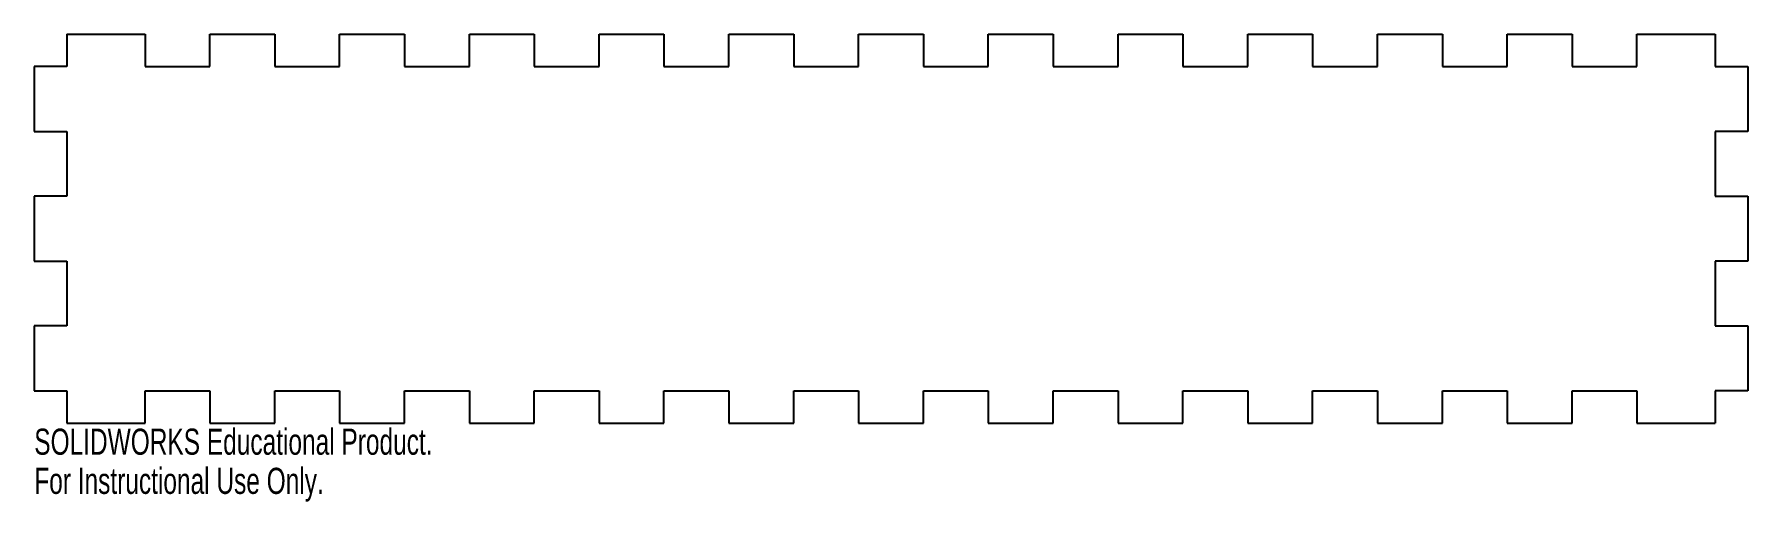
# Model space of a CAD drawing. Header units: millimetres. Extents: x -158 to 158, y -81 to 6.
import ezdxf

# ---------------------------------------------------------------- set-up
doc = ezdxf.new("R2010")
doc.units = ezdxf.units.MM
doc.styles.add('SLDTEXTSTYLE0', font='TXT', dxfattribs={"width": 0.7})

msp = doc.modelspace()

# ---------------------------------------------------------------- linework, layer by layer
at = {"color": 7, "linetype": 'Continuous', "lineweight": 25}
for p, q in [((-152.5, 6), (-138, 6)), ((-152.5, 6), (-152.5, 0)), ((-138, 6), (-138, 0)), ((-126, 6), (-114, 6)), ((-126, 0), (-126, 6)), ((-114, 6), (-114, 0)), ((-102, 6), (-90, 6)), ((-102, 0), (-102, 6)), ((-90, 6), (-90, 0)), ((-78, 6), (-66, 6)), ((-78, 0), (-78, 6)), ((-66, 6), (-66, 0)), ((-54, 6), (-42, 6)), ((-54, 0), (-54, 6)), ((-42, 6), (-42, 0)), ((-30, 6), (-18, 6)), ((-30, 0), (-30, 6)), ((-18, 6), (-18, 0)), ((-6, 6), (6, 6)), ((-6, 0), (-6, 6)), ((6, 6), (6, 0)), ((18, 6), (30, 6)), ((18, 0), (18, 6)), ((30, 6), (30, 0)), ((42, 6), (54, 6)), ((42, 0), (42, 6)), ((54, 6), (54, 0)), ((66, 6), (78, 6)), ((66, 0), (66, 6)), ((78, 6), (78, 0)), ((90, 6), (102, 6)), ((90, 0), (90, 6)), ((102, 6), (102, 0)), ((114, 6), (126, 6)), ((114, 0), (114, 6)), ((126, 6), (126, 0)), ((138, 6), (152.5, 6)), ((138, 0), (138, 6)), ((152.5, 6), (152.5, 0)), ((-152.5, 0), (-158.5, 0)), ((-158.5, 0), (-158.5, -12)), ((-138, 0), (-126, 0)), ((-114, 0), (-102, 0)), ((-90, 0), (-78, 0)), ((-66, 0), (-54, 0)), ((-42, 0), (-30, 0)), ((-18, 0), (-6, 0)), ((6, 0), (18, 0)), ((30, 0), (42, 0)), ((54, 0), (66, 0)), ((78, 0), (90, 0)), ((102, 0), (114, 0)), ((126, 0), (138, 0)), ((152.5, 0), (158.5, 0)), ((158.5, 0), (158.5, -12)), ((-158.5, -12), (-152.5, -12)), ((-152.5, -12), (-152.5, -24)), ((152.5, -12), (152.5, -24)), ((158.5, -12), (152.5, -12)), ((-152.5, -24), (-158.5, -24)), ((-158.5, -24), (-158.5, -36)), ((152.5, -24), (158.5, -24)), ((158.5, -24), (158.5, -36)), ((-158.5, -36), (-152.5, -36)), ((-152.5, -36), (-152.5, -48)), ((152.5, -36), (152.5, -48)), ((158.5, -36), (152.5, -36)), ((-152.5, -48), (-158.5, -48)), ((-158.5, -48), (-158.5, -60)), ((152.5, -48), (158.5, -48)), ((158.5, -48), (158.5, -60)), ((-158.5, -60), (-152.5, -60)), ((-152.5, -60), (-152.5, -66)), ((-138, -66), (-138, -60)), ((-138, -60), (-126, -60)), ((-126, -60), (-126, -66)), ((-114, -66), (-114, -60)), ((-114, -60), (-102, -60)), ((-102, -60), (-102, -66)), ((-90, -66), (-90, -60)), ((-90, -60), (-78, -60)), ((-78, -60), (-78, -66)), ((-66, -66), (-66, -60)), ((-66, -60), (-54, -60)), ((-54, -60), (-54, -66)), ((-42, -66), (-42, -60)), ((-42, -60), (-30, -60)), ((-30, -60), (-30, -66)), ((-18, -66), (-18, -60)), ((-18, -60), (-6, -60)), ((-6, -60), (-6, -66)), ((6, -66), (6, -60)), ((6, -60), (18, -60)), ((18, -60), (18, -66)), ((30, -66), (30, -60)), ((30, -60), (42, -60)), ((42, -60), (42, -66)), ((54, -66), (54, -60)), ((54, -60), (66, -60)), ((66, -60), (66, -66)), ((78, -66), (78, -60)), ((78, -60), (90, -60)), ((90, -60), (90, -66)), ((102, -66), (102, -60)), ((102, -60), (114, -60)), ((114, -60), (114, -66)), ((126, -66), (126, -60)), ((126, -60), (138, -60)), ((138, -60), (138, -66)), ((152.5, -60), (152.5, -66)), ((158.5, -60), (152.5, -60)), ((-152.5, -66), (-138, -66)), ((-126, -66), (-114, -66)), ((-102, -66), (-90, -66)), ((-78, -66), (-66, -66)), ((-54, -66), (-42, -66)), ((-30, -66), (-18, -66)), ((-6, -66), (6, -66)), ((18, -66), (30, -66)), ((42, -66), (54, -66)), ((66, -66), (78, -66)), ((90, -66), (102, -66)), ((114, -66), (126, -66)), ((138, -66), (152.5, -66))]:
    msp.add_line(p, q, dxfattribs=at)

# ---------------------------------------------------------------- texts
at = {"color": 7, "linetype": 'Continuous', "char_height": 4.8336, "attachment_point": 1, "style": 'SLDTEXTSTYLE0'}
for s, insert in [('SOLIDWORKS Educational Product.', (-158.5, -67.02)), ('For Instructional Use Only.', (-158.5, -74.27))]:
    msp.add_mtext(s, dxfattribs=dict(at, insert=insert))

doc.saveas('drawing.dxf')
